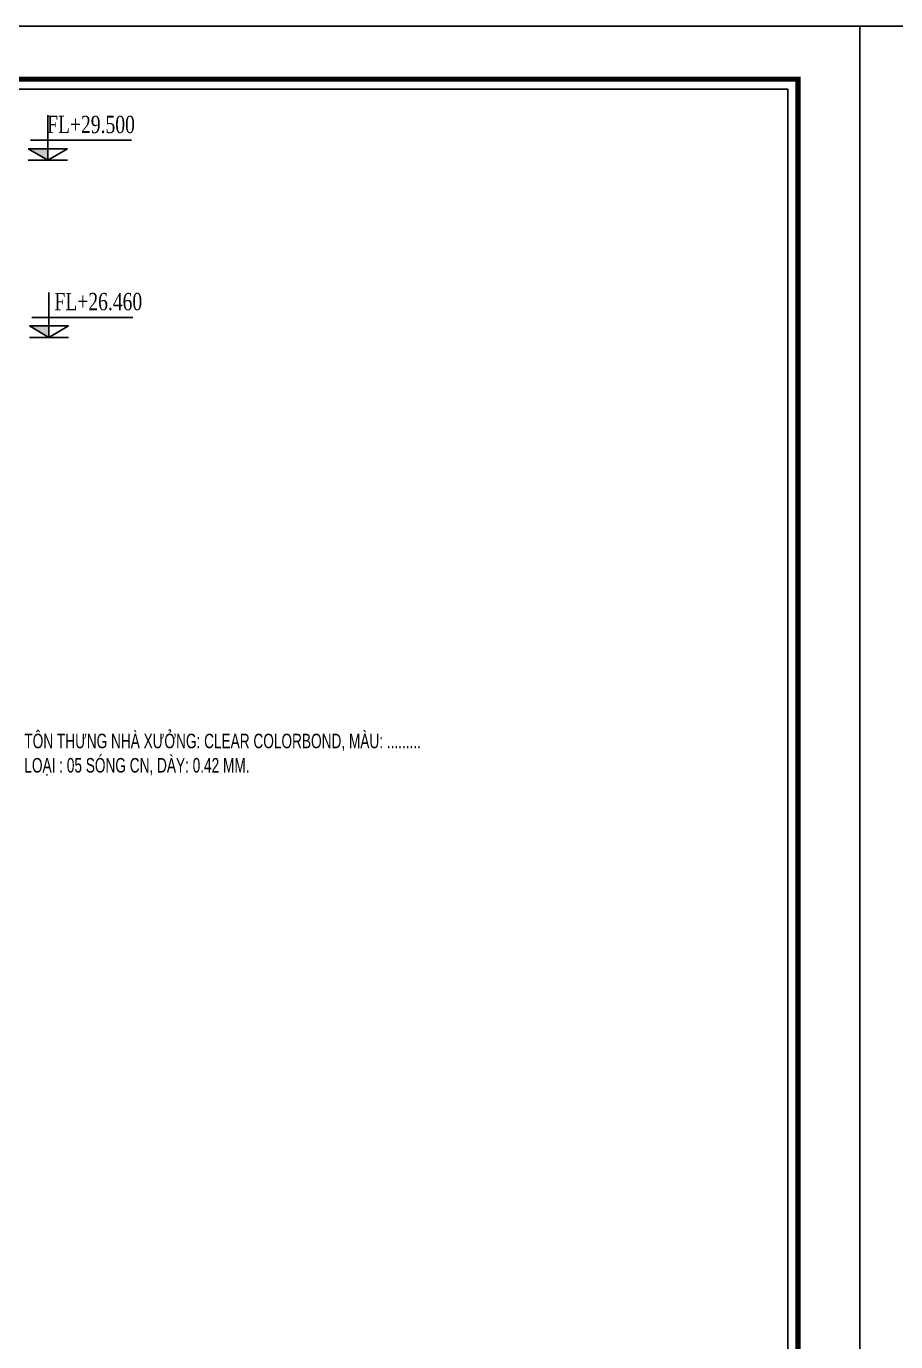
# Model space of a CAD drawing. Header units: inches. Extents: x 315041 to 662841, y -45540 to -35018.
# Drawn here: x 334812.5 to 334961.6, y -35858 to -35632.2 of the extents above; entities that cross this region are included whole.
import ezdxf

# ---------------------------------------------------------------- set-up
doc = ezdxf.new("R2010")
doc.units = ezdxf.units.IN
doc.header["$MEASUREMENT"] = 0
for name, color, linetype in [('2', 2, 'Continuous'), ('250', 250, 'Continuous'), ('3', 3, 'Continuous'), ('7', 7, 'Continuous'), ('BAO KHUNG', 31, 'Continuous')]:
    doc.layers.add(name, color=color, linetype=linetype)
doc.styles.add('ST1H', font='vnshxh.shx', dxfattribs={"width": 0.7})
doc.styles.add('vntimeh.shx', font='vntimeh.shx', dxfattribs={"width": 0.8, "bigfont": 'bigfont.shx'})

# ---------------------------------------------------------------- blocks, each defined once
blk = doc.blocks.new('A$C75D82031')
at = {"layer": '2', "color": 157, "linetype": 'Continuous'}
blk.add_lwpolyline([(0, 420), (594, 420), (594, 0), (0, 0)], close=True, dxfattribs=at)
at = {"layer": '7', "color": 147, "linetype": 'Continuous'}
blk.add_lwpolyline([(12.33, 57.61), (581.67, 57.61), (581.67, 409.19), (12.33, 409.19)], close=True, dxfattribs=at)
at = {"layer": 'BAO KHUNG', "color": 167, "linetype": 'Continuous', "const_width": 0.871}
blk.add_lwpolyline([(10.59, 9.07), (583.41, 9.07), (583.41, 410.93), (10.59, 410.93)], close=True, dxfattribs=at)
blk = doc.blocks.new('cos')
at = {"color": 8}
for p, q in [((0, 0), (0, 7.82)), ((-3, 3.49), (14.52, 3.49)), ((0, 1.99), (-3.39, 1.99)), ((0, 0), (-3.39, 1.99)), ((0, 1.99), (3.39, 1.99)), ((0, 0), (3.39, 1.99))]:
    blk.add_line(p, q, dxfattribs=at)
at = {"color": 4}
for p in [(-3.39, 0), (3.39, 0)]:
    blk.add_line(p, (0, 0), dxfattribs=at)
at = {"color": 8}
blk.add_solid([(0, 0), (-3.39, 1.99), (0, 1.99)], dxfattribs=at)
at = {"layer": '3', "color": 3, "style": 'vntimeh.shx', "width": 0.75}
blk.add_attdef('DSD', (1.32, 4.73), '', height=3, dxfattribs=at)

msp = doc.modelspace()

# ---------------------------------------------------------------- linework, layer by layer
at = {"color": 8}
msp.add_lwpolyline([(334373.7734, -35643.0427), (334943.1113, -35643.0427), (334943.1113, -35994.6225), (334373.7734, -35994.6225)], close=True, dxfattribs=at)

# ---------------------------------------------------------------- block references
at = {"color": 1}
for p in [(334361.4424, -36052.2326), (334955.4424, -36052.2326)]:
    msp.add_blockref('A$C75D82031', p, dxfattribs=at)
at = {"layer": '250'}
ref = msp.add_blockref('cos', (334816.1929, -35655.2317), dxfattribs=dict(at, xscale=0.98876953125, yscale=0.98876953125, zscale=0.98876953125))
ref.add_attrib('DSD', 'FL+29.500', (334816.0664, -35650.5561), dxfattribs={"layer": '3', "color": 3, "height": 2.96631, "style": 'vntimeh.shx', "width": 0.75})
ref = msp.add_blockref('cos', (334816.3876, -35685.6284), dxfattribs=dict(at, xscale=0.98876953125, yscale=0.98876953125, zscale=0.98876953125))
ref.add_attrib('DSD', 'FL+26.460', (334817.3205, -35680.9528), dxfattribs={"layer": '3', "color": 3, "height": 2.96631, "style": 'vntimeh.shx', "width": 0.75})

# ---------------------------------------------------------------- next in the draw order: texts
at = {"layer": '3', "insert": (334812.1635, -35757.2345), "char_height": 2.5, "attachment_point": 4, "style": 'ST1H', "bg_fill": 2}
msp.add_mtext('\\A1;t«n TH¦NG nhµ x\xadëng: CLEAR COLORBOND, mµu: .........\\PLo¹i : 05 SãNG CN, dµy: 0.42 mm.', dxfattribs=at)

doc.saveas('drawing.dxf')
